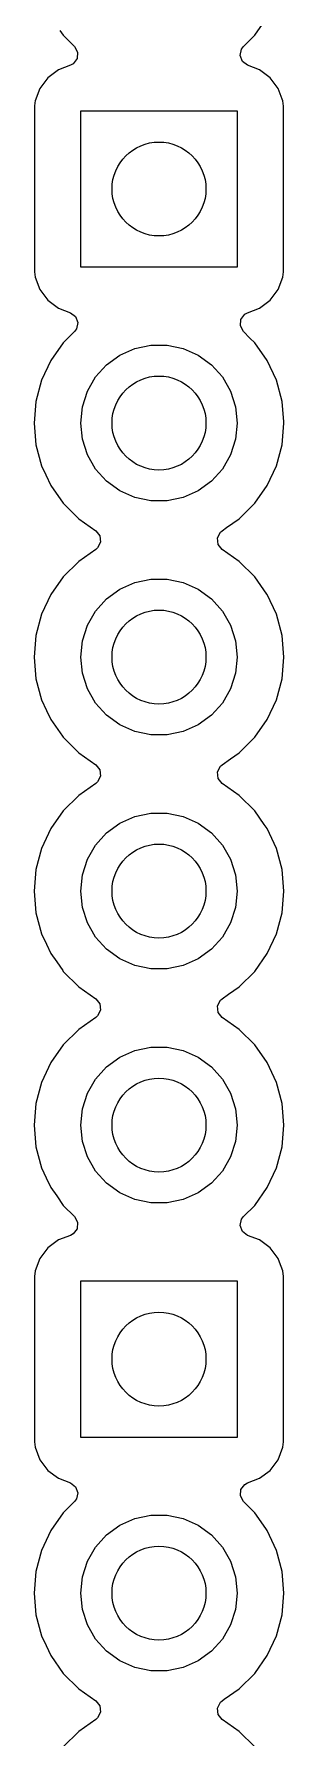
# Model space of a CAD drawing. Extents: x 98 to 223, y -135 to -41.
# Drawn here: x 199.15 to 201.86, y -86.29 to -67.79 of the extents above; entities that cross this region are included whole.
import ezdxf

# ---------------------------------------------------------------- set-up
doc = ezdxf.new("R2010")
doc.units = 0
doc.layers.add('BLACK', color=7, linetype='CONTINUOUS')

msp = doc.modelspace()

# ---------------------------------------------------------------- linework, layer by layer
at = {"layer": 'BLACK', "linetype": 'CONTINUOUS'}
for p, q in [((201.539745, -67.805151), (201.675285, -67.61158)), ((199.425363, -67.75175), (199.462751, -67.805146)), ((199.462751, -67.805146), (199.462756, -67.805152)), ((199.462756, -67.805152), (199.58468, -67.927076)), ((201.417813, -67.927082), (201.539745, -67.805151)), ((199.58468, -67.927076), (199.618165, -67.988399)), ((199.618165, -67.988399), (199.613181, -68.058091)), ((201.381816, -68.023603), (201.396668, -67.95533)), ((201.406233, -68.089068), (201.381816, -68.023603)), ((201.396668, -67.95533), (201.417813, -67.927082)), ((199.408914, -68.179956), (199.293705, -68.266202)), ((199.408919, -68.179953), (199.408914, -68.179956)), ((199.540333, -68.130939), (199.408919, -68.179953)), ((199.571309, -68.114024), (199.540333, -68.130939)), ((199.613181, -68.058091), (199.571309, -68.114024)), ((201.462167, -68.130939), (201.406233, -68.089068)), ((201.593578, -68.179952), (201.462167, -68.130939)), ((201.593585, -68.179956), (201.593578, -68.179952)), ((201.708794, -68.266202), (201.593585, -68.179956)), ((199.207452, -68.381421), (199.157158, -68.516267)), ((199.207456, -68.381414), (199.207452, -68.381421)), ((199.293702, -68.266205), (199.207456, -68.381414)), ((199.293705, -68.266202), (199.293702, -68.266205)), ((201.708797, -68.266205), (201.708794, -68.266202)), ((201.795043, -68.381414), (201.708797, -68.266205)), ((201.795047, -68.381421), (201.795043, -68.381414)), ((201.838657, -68.498347), (201.795047, -68.381421)), ((199.150751, -68.575873), (199.15075, -68.575885)), ((199.15075, -68.575885), (199.15075, -70.37162)), ((199.154731, -68.538847), (199.150751, -68.575873)), ((199.157158, -68.516267), (199.154731, -68.538847)), ((201.845341, -68.516267), (201.838657, -68.498347)), ((201.851749, -68.575878), (201.845341, -68.516267)), ((201.85175, -70.371623), (201.851749, -68.575878)), ((199.65125, -70.32375), (199.65125, -68.62375)), ((199.65125, -68.62375), (201.35125, -68.62375)), ((201.35125, -68.62375), (201.35125, -70.32375)), ((199.15075, -70.37162), (199.150751, -70.371626)), ((199.150751, -70.371626), (199.157158, -70.431233)), ((199.157158, -70.431233), (199.207452, -70.566078)), ((201.35125, -70.32375), (199.65125, -70.32375)), ((201.795046, -70.566081), (201.845341, -70.431233)), ((201.845341, -70.431233), (201.85175, -70.371623)), ((199.207452, -70.566078), (199.207456, -70.566085)), ((199.207456, -70.566085), (199.293702, -70.681294)), ((201.708796, -70.681296), (201.795046, -70.566081)), ((199.293702, -70.681294), (199.293705, -70.681297)), ((199.293705, -70.681297), (199.408914, -70.767543)), ((199.408914, -70.767543), (199.408921, -70.767547)), ((199.408921, -70.767547), (199.540331, -70.81656)), ((199.540331, -70.81656), (199.596265, -70.858431)), ((201.431189, -70.833475), (201.462165, -70.81656)), ((201.462165, -70.81656), (201.593581, -70.767546)), ((201.593581, -70.767546), (201.708796, -70.681296)), ((199.60583, -70.992168), (199.58468, -71.020423)), ((199.596265, -70.858431), (199.620682, -70.923895)), ((199.620682, -70.923895), (199.60583, -70.992168)), ((201.384334, -70.959101), (201.389318, -70.889409)), ((201.417817, -71.020421), (201.384334, -70.959101)), ((201.389318, -70.889409), (201.431189, -70.833475)), ((199.462753, -71.14235), (199.327215, -71.335919)), ((199.58468, -71.020423), (199.462753, -71.14235)), ((200.238586, -71.205352), (200.412401, -71.168406)), ((200.412401, -71.168406), (200.590099, -71.168406)), ((200.590099, -71.168406), (200.763914, -71.205352)), ((201.48827, -71.090874), (201.417817, -71.020421)), ((201.539746, -71.14235), (201.48827, -71.090874)), ((201.67438, -71.334629), (201.539746, -71.14235)), ((199.327214, -71.335921), (199.227348, -71.550085)), ((199.327215, -71.335919), (199.327214, -71.335921)), ((199.813586, -71.514133), (199.932489, -71.382077)), ((199.932489, -71.382077), (200.07625, -71.277628)), ((200.07625, -71.277628), (200.238586, -71.205352)), ((200.763914, -71.205352), (200.92625, -71.277628)), ((200.92625, -71.277628), (201.070011, -71.382077)), ((201.070011, -71.382077), (201.188914, -71.514133)), ((201.675285, -71.335921), (201.67438, -71.334629)), ((201.775153, -71.550087), (201.675285, -71.335921)), ((199.227344, -71.550094), (199.166188, -71.778336)), ((199.227348, -71.550085), (199.227344, -71.550094)), ((199.724736, -71.668024), (199.813586, -71.514133)), ((201.188914, -71.514133), (201.277764, -71.668024)), ((201.836313, -71.778342), (201.775153, -71.550087)), ((199.669825, -71.837025), (199.724736, -71.668024)), ((201.277764, -71.668024), (201.332675, -71.837025)), ((199.166186, -71.778346), (199.145591, -72.013749)), ((199.166188, -71.778336), (199.166186, -71.778346)), ((199.65125, -72.01375), (199.669825, -71.837025)), ((201.332675, -71.837025), (201.35125, -72.01375)), ((201.836313, -71.778346), (201.836313, -71.778342)), ((201.855759, -72.000611), (201.836313, -71.778346)), ((199.145591, -72.013749), (199.145591, -72.01375)), ((199.145591, -72.01375), (199.166186, -72.249153)), ((199.669825, -72.190475), (199.65125, -72.01375)), ((201.35125, -72.01375), (201.332675, -72.190475)), ((201.836313, -72.249158), (201.856909, -72.01375)), ((201.856909, -72.01375), (201.855759, -72.000611)), ((199.166186, -72.249153), (199.166188, -72.249163)), ((199.166188, -72.249163), (199.227344, -72.477405)), ((199.724736, -72.359476), (199.669825, -72.190475)), ((201.332675, -72.190475), (201.277764, -72.359476)), ((201.775153, -72.477413), (201.836313, -72.249158)), ((199.227344, -72.477405), (199.227346, -72.477409)), ((199.227346, -72.477409), (199.227347, -72.477413)), ((199.227347, -72.477413), (199.273437, -72.576252)), ((199.813586, -72.513367), (199.724736, -72.359476)), ((201.277764, -72.359476), (201.188914, -72.513367)), ((201.675285, -72.69158), (201.775153, -72.477413)), ((199.273437, -72.576252), (199.327215, -72.69158)), ((199.932489, -72.645423), (199.813586, -72.513367)), ((200.07625, -72.749872), (199.932489, -72.645423)), ((201.070011, -72.645423), (200.92625, -72.749872)), ((201.188914, -72.513367), (201.070011, -72.645423)), ((199.327215, -72.69158), (199.327217, -72.691584)), ((199.327217, -72.691584), (199.462751, -72.885145)), ((200.238586, -72.822148), (200.07625, -72.749872)), ((200.412401, -72.859094), (200.238586, -72.822148)), ((200.590099, -72.859094), (200.412401, -72.859094)), ((200.763914, -72.822148), (200.590099, -72.859094)), ((200.92625, -72.749872), (200.763914, -72.822148)), ((201.539745, -72.885151), (201.675285, -72.69158)), ((199.462751, -72.885145), (199.462756, -72.885152)), ((199.462756, -72.885152), (199.629847, -73.052243)), ((201.372651, -73.052245), (201.539745, -72.885151)), ((199.629847, -73.052243), (199.629853, -73.052248)), ((199.629853, -73.052248), (199.815408, -73.182175)), ((199.815408, -73.182175), (199.859033, -73.236752)), ((201.136273, -73.26125), (201.167796, -73.198895)), ((201.167796, -73.198895), (201.187092, -73.182175)), ((201.187092, -73.182175), (201.234623, -73.148893)), ((201.234623, -73.148893), (201.372651, -73.052245)), ((199.815408, -73.385325), (199.629847, -73.515255)), ((199.834704, -73.368605), (199.815408, -73.385325)), ((199.866227, -73.30625), (199.834704, -73.368605)), ((199.859033, -73.236752), (199.866227, -73.30625)), ((201.143467, -73.330748), (201.136273, -73.26125)), ((201.187092, -73.385325), (201.143467, -73.330748)), ((201.372646, -73.515251), (201.187092, -73.385325)), ((199.629847, -73.515255), (199.462755, -73.682347)), ((201.372652, -73.515256), (201.372646, -73.515251)), ((201.539744, -73.682347), (201.372652, -73.515256)), ((199.462755, -73.682347), (199.327215, -73.875919)), ((200.07625, -73.817628), (200.238586, -73.745352)), ((200.238586, -73.745352), (200.412401, -73.708406)), ((200.412401, -73.708406), (200.590099, -73.708406)), ((200.590099, -73.708406), (200.763914, -73.745352)), ((200.763914, -73.745352), (200.92625, -73.817628)), ((201.673027, -73.872695), (201.539744, -73.682347)), ((199.327214, -73.875921), (199.227348, -74.090085)), ((199.327215, -73.875919), (199.327214, -73.875921)), ((199.813586, -74.054133), (199.932489, -73.922077)), ((199.932489, -73.922077), (200.07625, -73.817628)), ((200.92625, -73.817628), (201.070011, -73.922077)), ((201.070011, -73.922077), (201.188914, -74.054133)), ((201.675285, -73.875921), (201.673027, -73.872695)), ((201.775153, -74.090087), (201.675285, -73.875921)), ((199.227344, -74.090094), (199.166188, -74.318336)), ((199.227348, -74.090085), (199.227344, -74.090094)), ((199.724736, -74.208024), (199.813586, -74.054133)), ((201.188914, -74.054133), (201.277764, -74.208024)), ((201.836313, -74.318342), (201.775153, -74.090087)), ((199.166186, -74.318346), (199.145591, -74.553749)), ((199.166188, -74.318336), (199.166186, -74.318346)), ((199.669825, -74.377025), (199.724736, -74.208024)), ((201.277764, -74.208024), (201.332675, -74.377025)), ((201.856909, -74.55375), (201.836313, -74.318342)), ((199.65125, -74.55375), (199.669825, -74.377025)), ((201.332675, -74.377025), (201.35125, -74.55375)), ((199.145591, -74.553749), (199.145591, -74.55375)), ((199.145591, -74.55375), (199.166186, -74.789153)), ((199.669825, -74.730475), (199.65125, -74.55375)), ((201.35125, -74.55375), (201.332675, -74.730475)), ((201.836313, -74.789158), (201.856909, -74.55375)), ((199.166186, -74.789153), (199.166188, -74.789163)), ((199.166188, -74.789163), (199.227344, -75.017405)), ((199.724736, -74.899476), (199.669825, -74.730475)), ((201.332675, -74.730475), (201.277764, -74.899476)), ((201.775153, -75.017413), (201.836313, -74.789158)), ((199.227344, -75.017405), (199.227346, -75.017409)), ((199.227346, -75.017409), (199.227347, -75.017413)), ((199.227347, -75.017413), (199.281596, -75.13375)), ((199.813586, -75.053367), (199.724736, -74.899476)), ((199.932489, -75.185423), (199.813586, -75.053367)), ((201.188914, -75.053367), (201.070011, -75.185423)), ((201.277764, -74.899476), (201.188914, -75.053367)), ((201.675285, -75.23158), (201.775153, -75.017413)), ((199.281596, -75.13375), (199.327215, -75.23158)), ((199.327215, -75.23158), (199.327217, -75.231584)), ((199.327217, -75.231584), (199.377796, -75.303817)), ((200.07625, -75.289872), (199.932489, -75.185423)), ((201.070011, -75.185423), (200.92625, -75.289872)), ((201.539745, -75.425151), (201.675285, -75.23158)), ((199.377796, -75.303817), (199.454261, -75.413021)), ((199.454261, -75.413021), (199.462751, -75.425145)), ((199.462751, -75.425145), (199.462756, -75.425152)), ((199.462756, -75.425152), (199.629847, -75.592243)), ((200.238586, -75.362148), (200.07625, -75.289872)), ((200.412401, -75.399094), (200.238586, -75.362148)), ((200.590099, -75.399094), (200.412401, -75.399094)), ((200.763914, -75.362148), (200.590099, -75.399094)), ((200.92625, -75.289872), (200.763914, -75.362148)), ((201.372651, -75.592245), (201.539745, -75.425151)), ((199.629847, -75.592243), (199.629853, -75.592248)), ((199.629853, -75.592248), (199.815408, -75.722175)), ((201.277288, -75.659019), (201.372651, -75.592245)), ((199.815408, -75.722175), (199.859033, -75.776752)), ((199.859033, -75.776752), (199.866227, -75.84625)), ((201.136273, -75.80125), (201.167796, -75.738895)), ((201.143467, -75.870748), (201.136273, -75.80125)), ((201.167796, -75.738895), (201.187092, -75.722175)), ((201.187092, -75.722175), (201.277288, -75.659019)), ((199.815408, -75.925325), (199.629847, -76.055255)), ((199.834704, -75.908605), (199.815408, -75.925325)), ((199.866227, -75.84625), (199.834704, -75.908605)), ((201.187092, -75.925325), (201.143467, -75.870748)), ((201.372646, -76.055251), (201.187092, -75.925325)), ((199.629847, -76.055255), (199.462755, -76.222347)), ((201.372652, -76.055256), (201.372646, -76.055251)), ((201.539744, -76.222347), (201.372652, -76.055256)), ((199.462755, -76.222347), (199.327215, -76.415919)), ((199.932489, -76.462077), (200.07625, -76.357628)), ((200.07625, -76.357628), (200.238586, -76.285352)), ((200.238586, -76.285352), (200.412401, -76.248406)), ((200.412401, -76.248406), (200.590099, -76.248406)), ((200.590099, -76.248406), (200.763914, -76.285352)), ((200.763914, -76.285352), (200.92625, -76.357628)), ((200.92625, -76.357628), (201.070011, -76.462077)), ((201.643122, -76.369986), (201.539744, -76.222347)), ((201.675285, -76.415921), (201.643122, -76.369986)), ((199.327214, -76.415921), (199.227348, -76.630085)), ((199.327215, -76.415919), (199.327214, -76.415921)), ((199.813586, -76.594133), (199.932489, -76.462077)), ((201.070011, -76.462077), (201.188914, -76.594133)), ((201.775153, -76.630087), (201.675285, -76.415921)), ((199.227344, -76.630094), (199.166188, -76.858336)), ((199.227348, -76.630085), (199.227344, -76.630094)), ((199.724736, -76.748024), (199.813586, -76.594133)), ((201.188914, -76.594133), (201.277764, -76.748024)), ((201.836313, -76.858342), (201.775153, -76.630087)), ((199.166186, -76.858346), (199.145591, -77.093749)), ((199.166188, -76.858336), (199.166186, -76.858346)), ((199.65125, -77.09375), (199.669825, -76.917025)), ((199.669825, -76.917025), (199.724736, -76.748024)), ((201.277764, -76.748024), (201.332675, -76.917025)), ((201.332675, -76.917025), (201.35125, -77.09375)), ((201.856909, -77.09375), (201.836313, -76.858342)), ((199.145591, -77.093749), (199.145591, -77.09375)), ((199.145591, -77.09375), (199.166186, -77.329153)), ((199.669825, -77.270475), (199.65125, -77.09375)), ((201.35125, -77.09375), (201.332675, -77.270475)), ((201.836313, -77.329158), (201.856909, -77.09375)), ((199.724736, -77.439476), (199.669825, -77.270475)), ((201.332675, -77.270475), (201.277764, -77.439476)), ((199.166186, -77.329153), (199.166188, -77.329163)), ((199.166188, -77.329163), (199.227344, -77.557405)), ((199.813586, -77.593367), (199.724736, -77.439476)), ((201.277764, -77.439476), (201.188914, -77.593367)), ((201.775153, -77.557413), (201.836313, -77.329158)), ((199.227344, -77.557405), (199.227346, -77.557409)), ((199.227346, -77.557409), (199.227347, -77.557413)), ((199.227347, -77.557413), (199.279383, -77.669004)), ((199.279383, -77.669004), (199.327215, -77.77158)), ((199.932489, -77.725423), (199.813586, -77.593367)), ((201.188914, -77.593367), (201.070011, -77.725423)), ((201.675285, -77.77158), (201.775153, -77.557413)), ((199.327215, -77.77158), (199.327217, -77.771584)), ((199.327217, -77.771584), (199.391588, -77.863514)), ((200.07625, -77.829872), (199.932489, -77.725423)), ((200.238586, -77.902148), (200.07625, -77.829872)), ((200.92625, -77.829872), (200.763914, -77.902148)), ((201.070011, -77.725423), (200.92625, -77.829872)), ((201.539745, -77.965151), (201.675285, -77.77158)), ((199.391588, -77.863514), (199.456445, -77.95614)), ((199.456445, -77.95614), (199.462751, -77.965145)), ((199.462751, -77.965145), (199.462756, -77.965152)), ((199.462756, -77.965152), (199.629847, -78.132243)), ((200.412401, -77.939094), (200.238586, -77.902148)), ((200.590099, -77.939094), (200.412401, -77.939094)), ((200.763914, -77.902148), (200.590099, -77.939094)), ((201.372651, -78.132245), (201.539745, -77.965151)), ((199.629847, -78.132243), (199.629853, -78.132248)), ((199.629853, -78.132248), (199.815408, -78.262175)), ((201.187092, -78.262175), (201.257111, -78.213147)), ((201.257111, -78.213147), (201.372651, -78.132245)), ((199.815408, -78.262175), (199.859033, -78.316752)), ((199.866227, -78.38625), (199.834704, -78.448605)), ((199.859033, -78.316752), (199.866227, -78.38625)), ((201.136273, -78.34125), (201.167796, -78.278895)), ((201.143467, -78.410748), (201.136273, -78.34125)), ((201.187092, -78.465325), (201.143467, -78.410748)), ((201.167796, -78.278895), (201.187092, -78.262175)), ((199.629847, -78.595255), (199.462755, -78.762347)), ((199.815408, -78.465325), (199.629847, -78.595255)), ((199.834704, -78.448605), (199.815408, -78.465325)), ((201.372646, -78.595251), (201.187092, -78.465325)), ((201.372652, -78.595256), (201.372646, -78.595251)), ((201.539744, -78.762347), (201.372652, -78.595256)), ((199.462755, -78.762347), (199.327215, -78.955919)), ((201.674381, -78.954629), (201.539744, -78.762347)), ((199.327214, -78.955921), (199.227348, -79.170085)), ((199.327215, -78.955919), (199.327214, -78.955921)), ((199.932489, -79.002077), (200.07625, -78.897628)), ((200.07625, -78.897628), (200.238586, -78.825352)), ((200.238586, -78.825352), (200.412401, -78.788406)), ((200.412401, -78.788406), (200.590099, -78.788406)), ((200.590099, -78.788406), (200.763914, -78.825352)), ((200.763914, -78.825352), (200.92625, -78.897628)), ((200.92625, -78.897628), (201.070011, -79.002077)), ((201.675285, -78.955921), (201.674381, -78.954629)), ((201.775153, -79.170087), (201.675285, -78.955921)), ((199.724736, -79.288024), (199.813586, -79.134133)), ((199.813586, -79.134133), (199.932489, -79.002077)), ((201.070011, -79.002077), (201.188914, -79.134133)), ((201.188914, -79.134133), (201.277764, -79.288024)), ((199.227344, -79.170094), (199.166188, -79.398336)), ((199.227348, -79.170085), (199.227344, -79.170094)), ((199.669825, -79.457025), (199.724736, -79.288024)), ((201.277764, -79.288024), (201.332675, -79.457025)), ((201.836313, -79.398342), (201.775153, -79.170087)), ((199.166186, -79.398346), (199.145591, -79.633749)), ((199.166188, -79.398336), (199.166186, -79.398346)), ((199.65125, -79.63375), (199.669825, -79.457025)), ((201.332675, -79.457025), (201.35125, -79.63375)), ((201.856909, -79.63375), (201.836313, -79.398342)), ((199.145591, -79.633749), (199.145591, -79.63375)), ((199.145591, -79.63375), (199.166186, -79.869153)), ((199.669825, -79.810475), (199.65125, -79.63375)), ((201.35125, -79.63375), (201.332675, -79.810475)), ((201.836313, -79.869158), (201.856909, -79.63375)), ((199.166186, -79.869153), (199.166188, -79.869163)), ((199.166188, -79.869163), (199.227344, -80.097405)), ((199.724736, -79.979476), (199.669825, -79.810475)), ((201.332675, -79.810475), (201.277764, -79.979476)), ((201.775153, -80.097413), (201.836313, -79.869158)), ((199.813586, -80.133367), (199.724736, -79.979476)), ((201.277764, -79.979476), (201.188914, -80.133367)), ((199.227344, -80.097405), (199.227346, -80.097409)), ((199.227346, -80.097409), (199.227347, -80.097413)), ((199.227347, -80.097413), (199.277565, -80.205106)), ((199.277565, -80.205106), (199.327215, -80.31158)), ((199.932489, -80.265423), (199.813586, -80.133367)), ((201.188914, -80.133367), (201.070011, -80.265423)), ((201.675285, -80.31158), (201.775153, -80.097413)), ((199.327215, -80.31158), (199.327217, -80.311584)), ((199.327217, -80.311584), (199.391588, -80.403514)), ((199.391588, -80.403514), (199.462751, -80.505146)), ((200.07625, -80.369872), (199.932489, -80.265423)), ((200.238586, -80.442148), (200.07625, -80.369872)), ((200.412401, -80.479094), (200.238586, -80.442148)), ((200.763914, -80.442148), (200.590099, -80.479094)), ((200.92625, -80.369872), (200.763914, -80.442148)), ((201.070011, -80.265423), (200.92625, -80.369872)), ((201.539745, -80.505151), (201.675285, -80.31158)), ((199.462751, -80.505146), (199.462756, -80.505152)), ((199.462756, -80.505152), (199.58468, -80.627076)), ((199.58468, -80.627076), (199.618165, -80.688399)), ((200.590099, -80.479094), (200.412401, -80.479094)), ((201.396668, -80.65533), (201.417813, -80.627082)), ((201.417813, -80.627082), (201.539745, -80.505151)), ((199.571309, -80.814024), (199.540333, -80.830939)), ((199.613181, -80.758091), (199.571309, -80.814024)), ((199.618165, -80.688399), (199.613181, -80.758091)), ((201.381816, -80.723603), (201.396668, -80.65533)), ((201.406233, -80.789068), (201.381816, -80.723603)), ((201.462167, -80.830939), (201.406233, -80.789068)), ((199.293702, -80.966205), (199.207456, -81.081414)), ((199.293705, -80.966202), (199.293702, -80.966205)), ((199.408914, -80.879956), (199.293705, -80.966202)), ((199.408919, -80.879953), (199.408914, -80.879956)), ((199.540333, -80.830939), (199.408919, -80.879953)), ((201.593578, -80.879952), (201.462167, -80.830939)), ((201.593585, -80.879956), (201.593578, -80.879952)), ((201.708794, -80.966202), (201.593585, -80.879956)), ((201.708797, -80.966205), (201.708794, -80.966202)), ((201.795043, -81.081414), (201.708797, -80.966205)), ((199.207452, -81.081421), (199.157158, -81.216267)), ((199.207456, -81.081414), (199.207452, -81.081421)), ((201.795047, -81.081421), (201.795043, -81.081414)), ((201.809903, -81.121254), (201.795047, -81.081421)), ((201.845341, -81.216267), (201.809903, -81.121254)), ((199.150751, -81.275873), (199.15075, -81.275885)), ((199.15075, -81.275885), (199.15075, -83.07162)), ((199.157158, -81.216267), (199.150751, -81.275866)), ((199.150751, -81.275866), (199.150751, -81.275873)), ((199.65125, -83.02375), (199.65125, -81.32375)), ((199.65125, -81.32375), (201.35125, -81.32375)), ((201.35125, -81.32375), (201.35125, -83.02375)), ((201.851749, -81.275878), (201.845341, -81.216267)), ((201.85175, -83.071623), (201.851749, -81.275878)), ((201.35125, -83.02375), (199.65125, -83.02375)), ((199.15075, -83.07162), (199.150751, -83.071626)), ((199.150751, -83.071626), (199.157158, -83.131233)), ((199.157158, -83.131233), (199.207452, -83.266078)), ((201.795046, -83.266081), (201.845341, -83.131233)), ((201.845341, -83.131233), (201.85175, -83.071623)), ((199.207452, -83.266078), (199.207456, -83.266085)), ((199.207456, -83.266085), (199.293702, -83.381294)), ((199.293702, -83.381294), (199.293705, -83.381297)), ((199.293705, -83.381297), (199.408914, -83.467543)), ((201.593581, -83.467546), (201.708796, -83.381296)), ((201.708796, -83.381296), (201.795046, -83.266081)), ((199.408914, -83.467543), (199.408921, -83.467547)), ((199.408921, -83.467547), (199.540331, -83.51656)), ((199.540331, -83.51656), (199.596265, -83.558431)), ((199.596265, -83.558431), (199.620682, -83.623895)), ((201.384334, -83.659101), (201.389318, -83.589409)), ((201.389318, -83.589409), (201.431189, -83.533475)), ((201.431189, -83.533475), (201.462165, -83.51656)), ((201.462165, -83.51656), (201.593581, -83.467546)), ((199.58468, -83.720423), (199.462753, -83.84235)), ((199.60583, -83.692168), (199.58468, -83.720423)), ((199.620682, -83.623895), (199.60583, -83.692168)), ((201.417817, -83.720421), (201.384334, -83.659101)), ((201.489932, -83.792536), (201.417817, -83.720421)), ((199.462753, -83.84235), (199.327215, -84.035919)), ((200.07625, -83.977628), (200.238586, -83.905352)), ((200.238586, -83.905352), (200.412401, -83.868406)), ((200.412401, -83.868406), (200.590099, -83.868406)), ((200.590099, -83.868406), (200.763914, -83.905352)), ((200.763914, -83.905352), (200.92625, -83.977628)), ((201.539746, -83.84235), (201.489932, -83.792536)), ((201.659019, -84.012691), (201.539746, -83.84235)), ((199.327214, -84.035921), (199.227348, -84.250085)), ((199.327215, -84.035919), (199.327214, -84.035921)), ((199.813586, -84.214133), (199.932489, -84.082077)), ((199.932489, -84.082077), (200.07625, -83.977628)), ((200.92625, -83.977628), (201.070011, -84.082077)), ((201.070011, -84.082077), (201.188914, -84.214133)), ((201.675285, -84.035921), (201.659019, -84.012691)), ((201.775153, -84.250087), (201.675285, -84.035921)), ((199.227344, -84.250094), (199.166188, -84.478336)), ((199.227348, -84.250085), (199.227344, -84.250094)), ((199.724736, -84.368024), (199.813586, -84.214133)), ((201.188914, -84.214133), (201.277764, -84.368024)), ((201.836313, -84.478342), (201.775153, -84.250087)), ((199.166186, -84.478346), (199.145591, -84.713749)), ((199.166188, -84.478336), (199.166186, -84.478346)), ((199.669825, -84.537025), (199.724736, -84.368024)), ((201.277764, -84.368024), (201.332675, -84.537025)), ((201.856909, -84.71375), (201.836313, -84.478342)), ((199.65125, -84.71375), (199.669825, -84.537025)), ((201.332675, -84.537025), (201.35125, -84.71375)), ((199.145591, -84.713749), (199.145591, -84.71375)), ((199.145591, -84.71375), (199.166186, -84.949153)), ((199.669825, -84.890475), (199.65125, -84.71375)), ((201.35125, -84.71375), (201.332675, -84.890475)), ((201.836313, -84.949158), (201.856909, -84.71375)), ((199.166186, -84.949153), (199.166188, -84.949163)), ((199.166188, -84.949163), (199.227344, -85.177405)), ((199.724736, -85.059476), (199.669825, -84.890475)), ((199.813586, -85.213367), (199.724736, -85.059476)), ((201.277764, -85.059476), (201.188914, -85.213367)), ((201.332675, -84.890475), (201.277764, -85.059476)), ((201.775153, -85.177413), (201.836313, -84.949158)), ((199.227344, -85.177405), (199.227346, -85.177409)), ((199.227346, -85.177409), (199.227347, -85.177413)), ((199.227347, -85.177413), (199.2767, -85.28325)), ((199.932489, -85.345423), (199.813586, -85.213367)), ((201.188914, -85.213367), (201.070011, -85.345423)), ((201.675285, -85.39158), (201.775153, -85.177413)), ((199.2767, -85.28325), (199.327215, -85.39158)), ((199.327215, -85.39158), (199.327217, -85.391584)), ((199.327217, -85.391584), (199.462751, -85.585145)), ((200.07625, -85.449872), (199.932489, -85.345423)), ((201.070011, -85.345423), (200.92625, -85.449872)), ((201.539745, -85.585151), (201.675285, -85.39158)), ((199.462751, -85.585145), (199.462756, -85.585152)), ((199.462756, -85.585152), (199.629847, -85.752243)), ((200.238586, -85.522148), (200.07625, -85.449872)), ((200.412401, -85.559094), (200.238586, -85.522148)), ((200.590099, -85.559094), (200.412401, -85.559094)), ((200.763914, -85.522148), (200.590099, -85.559094)), ((200.92625, -85.449872), (200.763914, -85.522148)), ((201.372651, -85.752245), (201.539745, -85.585151)), ((199.629847, -85.752243), (199.629853, -85.752248)), ((199.629853, -85.752248), (199.815408, -85.882175)), ((201.209276, -85.866641), (201.372651, -85.752245)), ((199.815408, -85.882175), (199.859033, -85.936752)), ((199.859033, -85.936752), (199.866227, -86.00625)), ((201.136273, -85.96125), (201.167796, -85.898895)), ((201.143467, -86.030748), (201.136273, -85.96125)), ((201.167796, -85.898895), (201.187092, -85.882175)), ((201.187092, -85.882175), (201.209276, -85.866641)), ((199.815408, -86.085325), (199.629847, -86.215255)), ((199.834704, -86.068605), (199.815408, -86.085325)), ((199.866227, -86.00625), (199.834704, -86.068605)), ((201.187092, -86.085325), (201.143467, -86.030748)), ((201.372646, -86.215251), (201.187092, -86.085325)), ((199.629847, -86.215255), (199.462755, -86.382347)), ((201.372652, -86.215256), (201.372646, -86.215251)), ((201.539744, -86.382347), (201.372652, -86.215256))]:
    msp.add_line(p, q, dxfattribs=at)
at = {"layer": 'BLACK'}
for centre in [(200.50125, -69.47375), (200.50125, -72.01375), (200.50125, -74.55375), (200.50125, -77.09375), (200.50125, -79.63375), (200.50125, -82.17375), (200.50125, -84.71375)]:
    msp.add_circle(centre, 0.51, dxfattribs=at)

doc.saveas('drawing.dxf')
